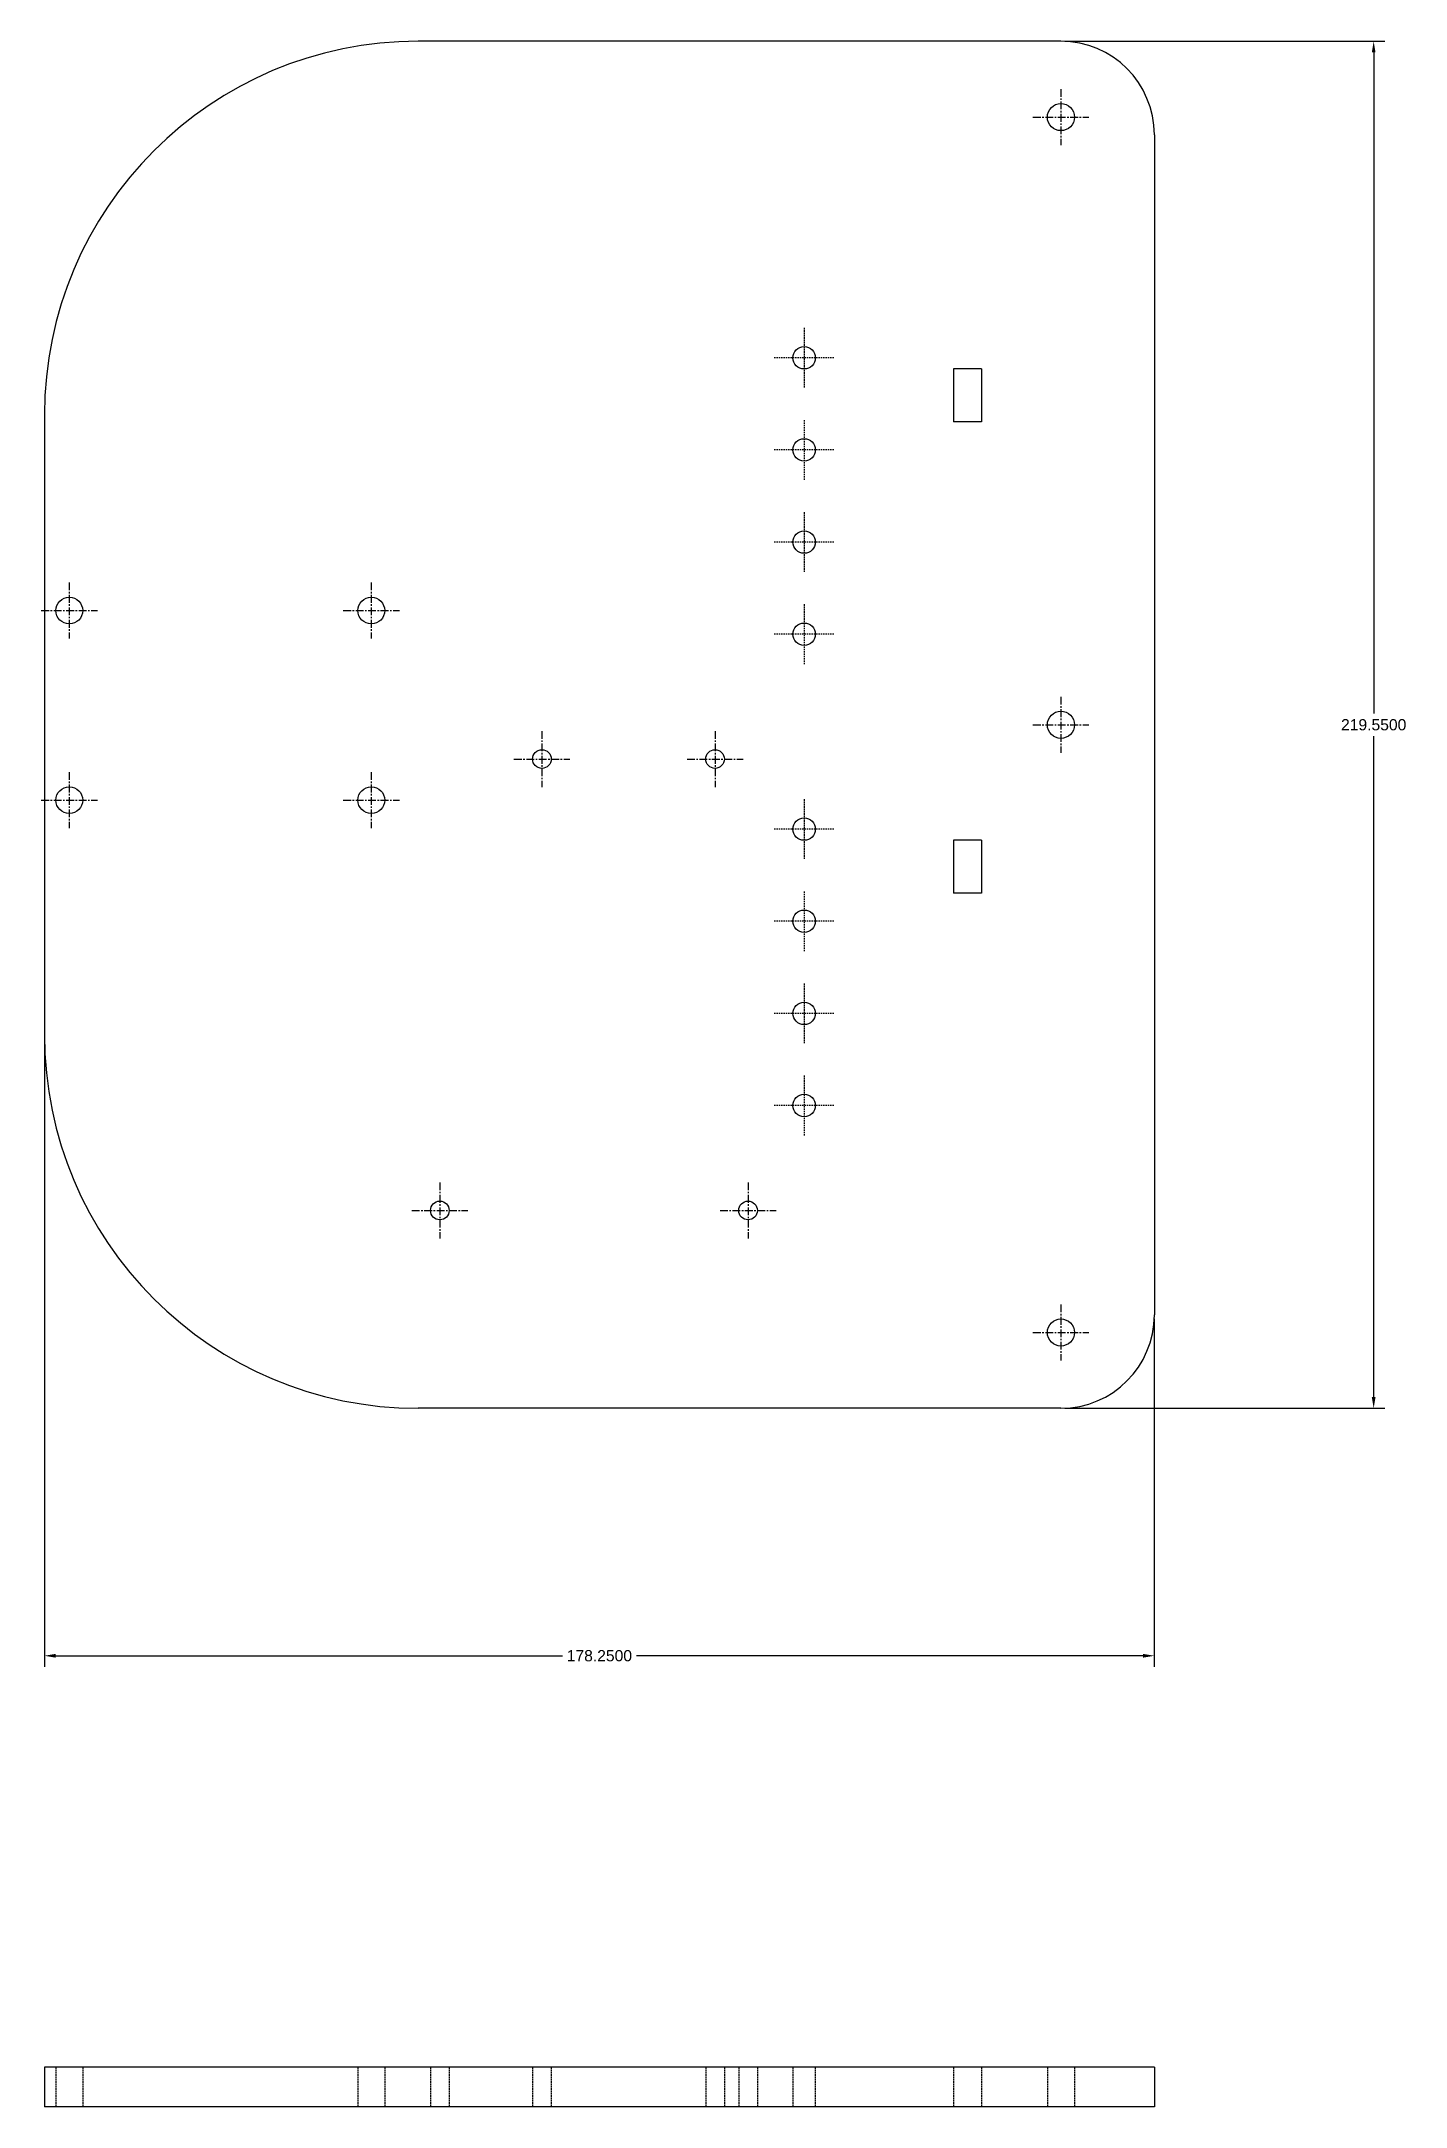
# Model space of a CAD drawing. Header units: millimetres. Extents: x 52 to 272, y 28 to 360.
import ezdxf

# ---------------------------------------------------------------- set-up
doc = ezdxf.new("R2010")
doc.units = ezdxf.units.MM
doc.header["$MEASUREMENT"] = 0
doc.linetypes.add('CENTER', pattern=[2, 1.25, -0.25, 0.25, -0.25])
doc.linetypes.add('HIDDEN', pattern=[0.375, 0.25, -0.125])
for name, color, linetype in [('Centerline', 1, 'CENTER'), ('Hidden', 1, 'HIDDEN'), ('Platform', 3, 'Continuous')]:
    doc.layers.add(name, color=color, linetype=linetype)
doc.styles.get("Standard").update_dxf_attribs({"font": 'Arial.ttf'})
doc.dimstyles.get("Standard").update_dxf_attribs({"dimtxt": 0.18, "dimasz": 0.18, "dimexe": 0.18, "dimexo": 0.0625, "dimgap": 0.09, "dimtad": 0, "dimtih": 1, "dimtoh": 1, "dimdec": 4, "dimzin": 0, "dimdsep": 46, "dimtxsty": 'Standard', "dimcen": 0.09, "dimadec": 0, "dimazin": 0, "dimtfac": 1, "dimtdec": 4, "dimtofl": 0, "dimtmove": 0, "dimatfit": 3, "dimfxl": 1, "dimtolj": 1, "dimtzin": 0, "dimarcsym": 0})

# ---------------------------------------------------------------- blocks, each defined once
blk = doc.blocks.new('*D4')
at = {"color": 0, "lineweight": -2, "transparency": 16777216}
for p, q in [((216.87, 360.12), (268.27, 360.12)), ((266.47, 358.32), (266.47, 252.15)), ((266.47, 142.37), (266.47, 248.53)), ((216.87, 140.57), (268.27, 140.57))]:
    blk.add_line(p, q, dxfattribs=at)
at = {"color": 0, "transparency": 16777216}
for points in [[(266.17, 358.32), (266.77, 358.32), (266.47, 360.12)], [(266.17, 142.37), (266.77, 142.37), (266.47, 140.57)]]:
    blk.add_solid(points, dxfattribs=at)
at = {"layer": 'Defpoints', "color": 0, "transparency": 16777216}
for p in [(216.24, 360.12), (216.24, 140.57), (266.47, 140.57)]:
    blk.add_point(p, dxfattribs=at)
at = {"color": 0, "transparency": 16777216, "insert": (266.47, 250.34), "char_height": 1.8, "attachment_point": 5}
blk.add_mtext('\\A1;219.5500', dxfattribs=at)
blk = doc.blocks.new('*D5')
at = {"color": 0, "lineweight": -2, "transparency": 16777216}
for p, q in [((52.99, 199.94), (52.99, 99.02)), ((231.24, 154.94), (231.24, 99.02)), ((54.79, 100.82), (136.17, 100.82)), ((229.44, 100.82), (148.07, 100.82))]:
    blk.add_line(p, q, dxfattribs=at)
at = {"color": 0, "transparency": 16777216}
for points in [[(54.79, 101.12), (54.79, 100.52), (52.99, 100.82)], [(229.44, 101.12), (229.44, 100.52), (231.24, 100.82)]]:
    blk.add_solid(points, dxfattribs=at)
at = {"layer": 'Defpoints', "color": 0, "transparency": 16777216}
for p in [(52.99, 200.57), (231.24, 155.57), (52.99, 100.82)]:
    blk.add_point(p, dxfattribs=at)
at = {"color": 0, "transparency": 16777216, "insert": (142.12, 100.82), "char_height": 1.8, "attachment_point": 5}
blk.add_mtext('\\A1;178.2500', dxfattribs=at)

msp = doc.modelspace()

# ---------------------------------------------------------------- linework, layer by layer
at = {"layer": 'Centerline'}
for p, q in [((216.24394, 352.44183), (216.24394, 343.44183)), ((211.74394, 347.94183), (220.74394, 347.94183)), ((56.99394, 273.19183), (56.99394, 264.19183)), ((105.49394, 273.19183), (105.49394, 264.19183)), ((52.49394, 268.69183), (61.49394, 268.69183)), ((100.99394, 268.69183), (109.99394, 268.69183)), ((216.24394, 254.84183), (216.24394, 245.84183)), ((132.89394, 249.34183), (132.89394, 240.34183)), ((160.69394, 249.34183), (160.69394, 240.34183)), ((211.74394, 250.34183), (220.74394, 250.34183)), ((56.99394, 242.74183), (56.99394, 233.74183)), ((105.49394, 242.74183), (105.49394, 233.74183)), ((128.39394, 244.84183), (137.39394, 244.84183)), ((156.19394, 244.84183), (165.19394, 244.84183)), ((52.49394, 238.24183), (61.49394, 238.24183)), ((100.99394, 238.24183), (109.99394, 238.24183)), ((116.49394, 176.84183), (116.49394, 167.84183)), ((165.99394, 176.84183), (165.99394, 167.84183)), ((111.99394, 172.34183), (120.99394, 172.34183)), ((161.49394, 172.34183), (170.49394, 172.34183)), ((216.24394, 157.24183), (216.24394, 148.24183)), ((211.74394, 152.74183), (220.74394, 152.74183))]:
    msp.add_line(p, q, dxfattribs=at)
at = {"layer": 'Hidden'}
for p, q in [((174.99394, 314.09183), (174.99394, 304.49183)), ((179.79394, 309.29183), (170.19394, 309.29183)), ((174.99394, 299.29183), (174.99394, 289.69183)), ((179.79394, 294.49183), (170.19394, 294.49183)), ((174.99394, 284.49183), (174.99394, 274.89183)), ((179.79394, 279.69183), (170.19394, 279.69183)), ((174.99394, 269.69183), (174.99394, 260.09183)), ((179.79394, 264.89183), (170.19394, 264.89183)), ((174.99394, 238.39183), (174.99394, 228.79183)), ((179.79394, 233.59183), (170.19394, 233.59183)), ((174.99394, 223.59183), (174.99394, 213.99183)), ((179.79394, 218.79183), (170.19394, 218.79183)), ((174.99394, 208.79183), (174.99394, 199.19183)), ((179.79394, 203.99183), (170.19394, 203.99183)), ((174.99394, 193.99183), (174.99394, 184.39183)), ((179.79394, 189.19183), (170.19394, 189.19183)), ((54.84394, 34.74815), (54.84394, 28.39815)), ((59.14394, 34.74815), (59.14394, 28.39815)), ((103.34394, 34.74815), (103.34394, 28.39815)), ((107.64394, 34.74815), (107.64394, 28.39815)), ((114.99394, 34.74815), (114.99394, 28.39815)), ((117.99394, 34.74815), (117.99394, 28.39815)), ((131.39394, 34.74815), (131.39394, 28.39815)), ((134.39394, 34.74815), (134.39394, 28.39815)), ((159.19394, 34.74815), (159.19394, 28.39815)), ((162.19394, 34.74815), (162.19394, 28.39815)), ((164.49394, 34.74815), (164.49394, 28.39815)), ((167.49394, 34.74815), (167.49394, 28.39815)), ((173.19394, 34.74815), (173.19394, 28.39815)), ((176.79394, 34.74815), (176.79394, 28.39815)), ((198.99394, 34.74815), (198.99394, 28.39815)), ((203.49394, 34.74815), (203.49394, 28.39815)), ((214.06894, 34.74815), (214.06894, 28.39815)), ((218.41894, 34.74815), (218.41894, 28.39815))]:
    msp.add_line(p, q, dxfattribs=at)
at = {"layer": 'Platform'}
for p, q in [((216.24394, 360.11683), (112.99394, 360.11683)), ((231.24394, 345.11683), (231.24394, 155.56683)), ((203.49394, 307.49183), (198.99394, 307.49183)), ((198.99394, 307.49183), (198.99394, 298.99183)), ((203.49394, 307.49183), (203.49394, 298.99183)), ((52.99394, 300.11683), (52.99394, 200.56683)), ((203.49394, 298.99183), (198.99394, 298.99183)), ((203.49394, 231.79183), (198.99394, 231.79183)), ((198.99394, 231.79183), (198.99394, 223.29183)), ((203.49394, 231.79183), (203.49394, 223.29183)), ((203.49394, 223.29183), (198.99394, 223.29183)), ((216.24394, 140.56683), (112.99394, 140.56683)), ((231.24394, 34.74815), (52.99394, 34.74815)), ((52.99394, 34.74815), (52.99394, 28.39815)), ((231.24394, 34.74815), (231.24394, 28.39815)), ((231.24394, 28.39815), (52.99394, 28.39815))]:
    msp.add_line(p, q, dxfattribs=at)
for centre, radius in [((216.24394, 347.94183), 2.175), ((174.99394, 309.29183), 1.8), ((174.99394, 294.49183), 1.8), ((174.99394, 279.69183), 1.8), ((56.99394, 268.69183), 2.15), ((105.49394, 268.69183), 2.15), ((174.99394, 264.89183), 1.8), ((216.24394, 250.34183), 2.175), ((132.89394, 244.84183), 1.5), ((160.69394, 244.84183), 1.5), ((56.99394, 238.24183), 2.15), ((105.49394, 238.24183), 2.15), ((174.99394, 233.59183), 1.8), ((174.99394, 218.79183), 1.8), ((174.99394, 203.99183), 1.8), ((174.99394, 189.19183), 1.8), ((116.49394, 172.34183), 1.5), ((165.99394, 172.34183), 1.5), ((216.24394, 152.74183), 2.175)]:
    msp.add_circle(centre, radius, dxfattribs=at)
for centre, radius, start, end in [((112.99394, 300.11683), 60, 90, 180), ((216.24394, 345.11683), 15, 0, 90), ((112.99394, 200.56683), 60, 180, 270), ((216.24394, 155.56683), 15, 270, 0)]:
    msp.add_arc(centre, radius, start, end, dxfattribs=at)

# ---------------------------------------------------------------- dimensions: what is measured, and where the dimension line sits
dim = msp.add_linear_dim(base=(266.46599, 140.56683), p1=(216.24394, 360.11683), p2=(216.24394, 140.56683), angle=90, dimstyle='Standard', override={"dimscale": 10})
dim.commit()
dim.dimension.update_dxf_attribs({"geometry": '*D4', "text_midpoint": (266.46599, 250.34183)})
dim = msp.add_linear_dim(base=(52.99394, 100.81962), p1=(231.24394, 155.56683), p2=(52.99394, 200.56683), dimstyle='Standard', override={"dimscale": 10})
dim.commit()
dim.dimension.update_dxf_attribs({"geometry": '*D5', "text_midpoint": (142.11894, 100.81962)})

doc.saveas('drawing.dxf')
